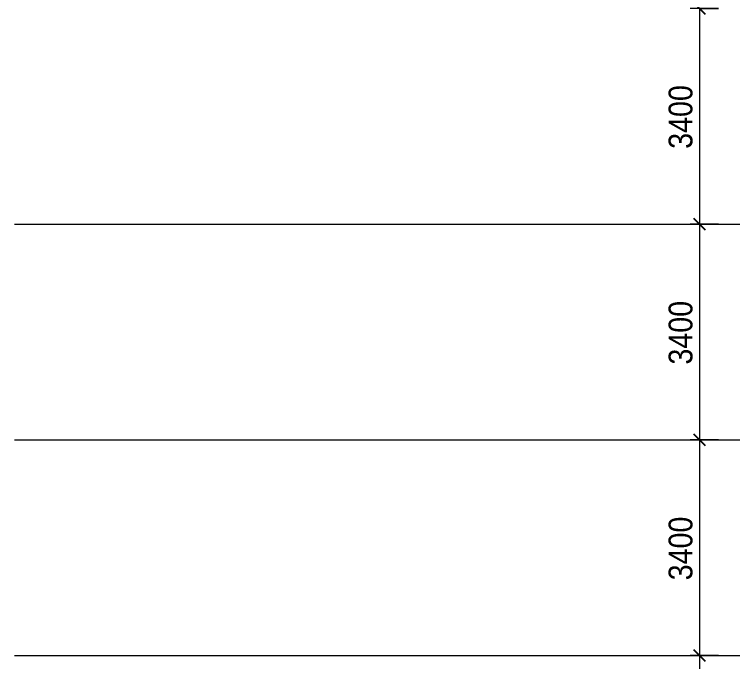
# Model space of a CAD drawing. Header units: millimetres. Extents: x -92143 to -2058, y -8802 to 35300.
# Drawn here: x -92143 to -80823, y 12305 to 22505 of the extents above; entities that cross this region are included whole.
import ezdxf

# ---------------------------------------------------------------- set-up
doc = ezdxf.new("R2010")
doc.units = ezdxf.units.MM
doc.linetypes.add('Centre', pattern=[31.75, 6.35, -4.7625, 15.875, -4.7625])
for name, color, linetype, lineweight in [('A-ANNO-DIMS', 211, 'Continuous', 9), ('A-ANNO-DIMS-150', 211, 'Continuous', 9), ('A-FLOR-LEVL-2', 51, 'Centre', 9)]:
    doc.layers.add(name, color=color, linetype=linetype, lineweight=lineweight)
doc.styles.add('UTM Avo', font='', dxfattribs={"width": 0.9, "height": 375})
doc.styles.get('UTM Avo').set_extended_font_data('UTM Avo')
doc.dimstyles.new('1_Dim_chi_tiet_2_5', dxfattribs={"dimscale": 304.8, "dimtxt": 374.737856, "dimasz": 0.590551, "dimexe": 0.492126, "dimexo": 0.0625, "dimgap": 0.049213, "dimtad": 1, "dimdec": 0, "dimrnd": 5, "dimzin": 0, "dimdsep": 46, "dimtxsty": 'UTM Avo', "dimblk1": 'OBLIQUE', "dimblk2": 'OBLIQUE', "dimsah": 1, "dimcen": 0.09, "dimdle": 0.492126, "dimazin": 0, "dimtfac": 1, "dimtdec": 4, "dimtix": 1, "dimtmove": 0, "dimatfit": 3, "dimfxl": 0.984252, "dimfxlon": 1, "dimtvp": 1, "dimtolj": 1, "dimtzin": 0, "dimarcsym": 2})

# ---------------------------------------------------------------- blocks, each defined once
blk = doc.blocks.new('DIMBLOCK19-TKCS_MẶT CẮT E')
at = {"layer": 'A-ANNO-DIMS-150', "lineweight": 25}
for p, q in [((-81344, 22600), (-81434, 22690)), ((-81344, 22600), (-81254, 22510)), ((-81344, 19200), (-81434, 19290)), ((-81344, 19200), (-81254, 19110))]:
    blk.add_line(p, q, dxfattribs=at)
at = {"layer": 'A-ANNO-DIMS-150'}
for p, q in [((-81044, 22600), (-81494, 22600)), ((-81344, 22600), (-81344, 19200)), ((-81344, 22600), (-81044, 22600)), ((-81044, 19200), (-81494, 19200)), ((-81344, 19200), (-81044, 19200))]:
    blk.add_line(p, q, dxfattribs=at)
at = {"layer": 'A-ANNO-DIMS-150', "color": 0, "insert": (-81832, 20386), "char_height": 375, "width": 1232.47, "attachment_point": 1, "rotation": 90, "line_spacing_factor": 1.110334, "style": 'UTM Avo'}
blk.add_mtext('3400', dxfattribs=at)
blk = doc.blocks.new('_Oblique')
at = {"color": 0, "linetype": 'ByBlock', "lineweight": -2}
blk.add_line((-0.5, -0.5), (0.5, 0.5), dxfattribs=at)
blk = doc.blocks.new('DIMBLOCK20-TKCS_MẶT CẮT E')
at = {"layer": 'A-ANNO-DIMS-150', "lineweight": 25}
for p, q in [((-81344, 19200), (-81434, 19290)), ((-81344, 19200), (-81254, 19110)), ((-81344, 15800), (-81434, 15890)), ((-81344, 15800), (-81254, 15710))]:
    blk.add_line(p, q, dxfattribs=at)
at = {"layer": 'A-ANNO-DIMS-150'}
for p, q in [((-81044, 19200), (-81494, 19200)), ((-81344, 19200), (-81344, 15800)), ((-81344, 19200), (-81044, 19200)), ((-81044, 15800), (-81494, 15800)), ((-81344, 15800), (-81044, 15800))]:
    blk.add_line(p, q, dxfattribs=at)
at = {"layer": 'A-ANNO-DIMS-150', "color": 0, "insert": (-81832, 16986), "char_height": 375, "width": 1232.47, "attachment_point": 1, "rotation": 90, "line_spacing_factor": 1.110334, "style": 'UTM Avo'}
blk.add_mtext('3400', dxfattribs=at)
blk = doc.blocks.new('DIMBLOCK21-TKCS_MẶT CẮT E')
at = {"layer": 'A-ANNO-DIMS-150', "lineweight": 25}
for p, q in [((-81344, 15800), (-81434, 15890)), ((-81344, 15800), (-81254, 15710)), ((-81344, 12400), (-81434, 12490)), ((-81344, 12400), (-81254, 12310))]:
    blk.add_line(p, q, dxfattribs=at)
at = {"layer": 'A-ANNO-DIMS-150'}
for p, q in [((-81044, 15800), (-81494, 15800)), ((-81344, 15800), (-81344, 12400)), ((-81344, 15800), (-81044, 15800)), ((-81044, 12400), (-81494, 12400)), ((-81344, 12400), (-81044, 12400))]:
    blk.add_line(p, q, dxfattribs=at)
at = {"layer": 'A-ANNO-DIMS-150', "color": 0, "insert": (-81832, 13586), "char_height": 375, "width": 1232.47, "attachment_point": 1, "rotation": 90, "line_spacing_factor": 1.110334, "style": 'UTM Avo'}
blk.add_mtext('3400', dxfattribs=at)
blk = doc.blocks.new('DIMBLOCK22-TKCS_MẶT CẮT E')
at = {"layer": 'A-ANNO-DIMS-150', "lineweight": 25}
for p, q in [((-81344, 12400), (-81434, 12490)), ((-81344, 12400), (-81254, 12310)), ((-81344, 9000), (-81434, 9090)), ((-81344, 9000), (-81254, 8910))]:
    blk.add_line(p, q, dxfattribs=at)
at = {"layer": 'A-ANNO-DIMS-150'}
for p, q in [((-81044, 12400), (-81494, 12400)), ((-81344, 12400), (-81344, 9000)), ((-81344, 12400), (-81044, 12400)), ((-81044, 9000), (-81494, 9000)), ((-81344, 9000), (-81044, 9000))]:
    blk.add_line(p, q, dxfattribs=at)
at = {"layer": 'A-ANNO-DIMS-150', "color": 0, "insert": (-81832, 10186), "char_height": 375, "width": 1232.47, "attachment_point": 1, "rotation": 90, "line_spacing_factor": 1.110334, "style": 'UTM Avo'}
blk.add_mtext('3400', dxfattribs=at)

msp = doc.modelspace()

# ---------------------------------------------------------------- linework, layer by layer
at = {"layer": 'A-FLOR-LEVL-2'}
for p, q in [((-92142.8, 19200), (-5549.7, 19200)), ((-92142.8, 15800), (-5549.7, 15800)), ((-92142.8, 12400), (-5549.7, 12400))]:
    msp.add_line(p, q, dxfattribs=at)

# ---------------------------------------------------------------- dimensions: what is measured, and where the dimension line sits
at = {"layer": 'A-ANNO-DIMS'}
for base, p1, p2, picture, middle in [((-81344.4, 19200), (-81044.4, 22600), (-81044.4, 19200), 'DIMBLOCK19-TKCS_MẶT CẮT E', (-81553.5, 20900)), ((-81344.4, 15800), (-81044.4, 19200), (-81044.4, 15800), 'DIMBLOCK20-TKCS_MẶT CẮT E', (-81553.5, 17500)), ((-81344.4, 12400), (-81044.4, 15800), (-81044.4, 12400), 'DIMBLOCK21-TKCS_MẶT CẮT E', (-81553.5, 14100)), ((-81344.4, 9000), (-81044.4, 12400), (-81044.4, 9000), 'DIMBLOCK22-TKCS_MẶT CẮT E', (-81553.5, 10700))]:
    dim = msp.add_linear_dim(base=base, p1=p1, p2=p2, angle=90, dimstyle='1_Dim_chi_tiet_2_5', override={"dimpost": '<>', "dimfxl": 3400}, dxfattribs=at)
    dim.commit()
    dim.dimension.update_dxf_attribs({"geometry": picture, "text_midpoint": middle})

doc.saveas('drawing.dxf')
